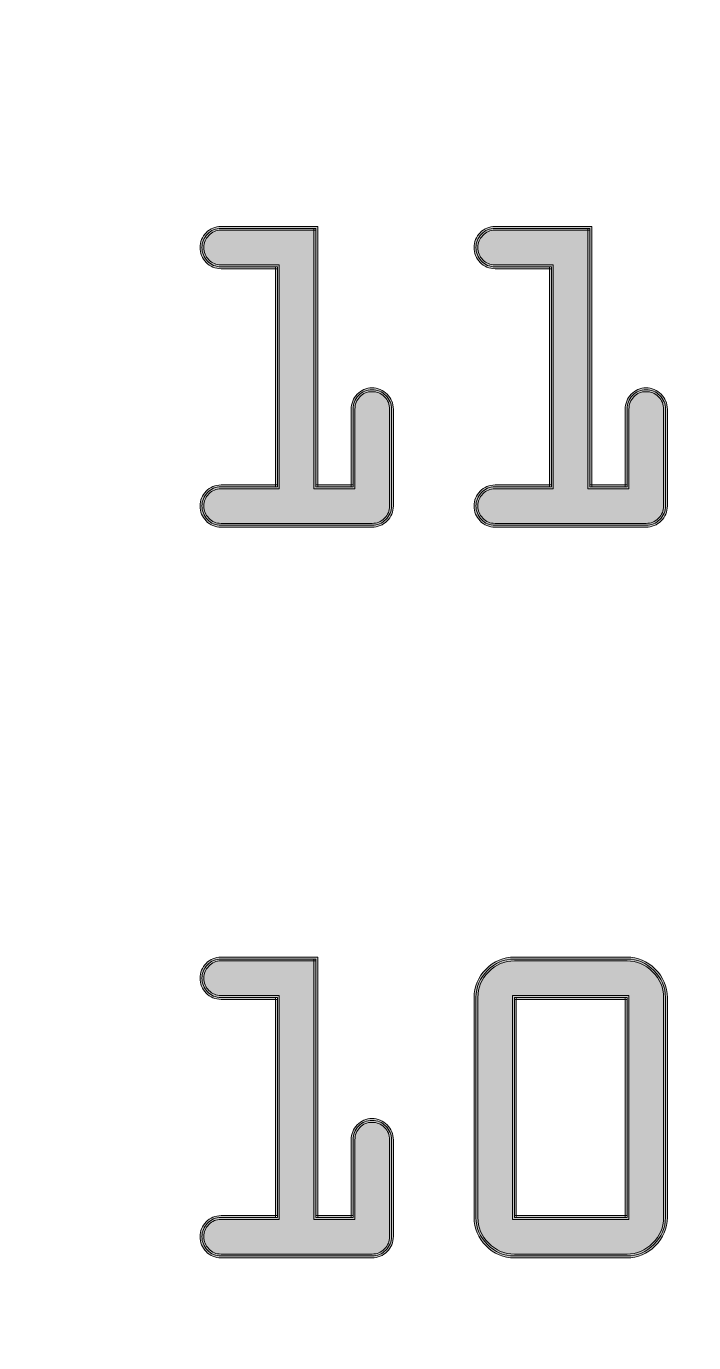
# Model space of a CAD drawing. Header units: inches. Extents: x 3.6 to 56.9, y 3.5 to 76.6.
# Drawn here: x 50.359 to 52.679, y 39.157 to 43.731 of the extents above; entities that cross this region are included whole.
import ezdxf

# ---------------------------------------------------------------- set-up
doc = ezdxf.new("R2010")
doc.units = ezdxf.units.IN
doc.header["$MEASUREMENT"] = 0
doc.layers.add('board', color=7, linetype='Continuous')
doc.layers.add('silk', color=7, linetype='Continuous')

msp = doc.modelspace()

# ---------------------------------------------------------------- hatches: boundary and pattern name
at = {"layer": 'silk', "true_color": 0xffffff}
h = msp.add_hatch(color=7, dxfattribs=at)
h.dxf.hatch_style = 2
edge = h.paths.add_edge_path()
edge.add_spline(control_points=[(51.9284, 42.0646), (51.9284, 42.0474), (51.9339, 42.0339), (51.9458, 42.0216), (51.9576, 42.0093), (51.9708, 42.0038), (51.988, 42.0038), (51.988, 42.0038), (52.5132, 42.0038), (52.5132, 42.0038), (52.5304, 42.0038), (52.5438, 42.0094), (52.5561, 42.0217), (52.5684, 42.034), (52.574, 42.0474), (52.574, 42.0646), (52.574, 42.0646), (52.574, 42.4006), (52.574, 42.4006), (52.574, 42.4178), (52.5684, 42.4313), (52.5561, 42.4436), (52.5438, 42.4559), (52.5304, 42.4615), (52.5132, 42.4615), (52.496, 42.4615), (52.4828, 42.4559), (52.471, 42.4437), (52.4591, 42.4314), (52.4536, 42.4179), (52.4536, 42.4006), (52.4536, 42.4006), (52.4536, 42.1308), (52.4536, 42.1308), (52.4536, 42.1308), (52.4536, 42.1241), (52.4536, 42.1241), (52.4536, 42.1241), (52.447, 42.1241), (52.447, 42.1241), (52.447, 42.1241), (52.3174, 42.1241), (52.3174, 42.1241), (52.3174, 42.1241), (52.3108, 42.1241), (52.3108, 42.1241), (52.3108, 42.1241), (52.3108, 42.1308), (52.3108, 42.1308), (52.3108, 42.1308), (52.3108, 43.029), (52.3108, 43.029), (52.3108, 43.029), (52.3174, 43.029), (52.3174, 43.029), (52.3174, 43.029), (52.3174, 43.0224), (52.3174, 43.0224), (52.3174, 43.0224), (51.988, 43.0224), (51.988, 43.0224), (51.9708, 43.0224), (51.9576, 43.0168), (51.9458, 43.0046), (51.9338, 42.9923), (51.9284, 42.9792), (51.9284, 42.9629), (51.9284, 42.9456), (51.9339, 42.9321), (51.9458, 42.9198), (51.9576, 42.9076), (51.9708, 42.902), (51.988, 42.902), (51.988, 42.902), (52.1838, 42.902), (52.1838, 42.902), (52.1838, 42.902), (52.1904, 42.902), (52.1904, 42.902), (52.1904, 42.902), (52.1904, 42.8954), (52.1904, 42.8954), (52.1904, 42.8954), (52.1904, 42.1308), (52.1904, 42.1308), (52.1904, 42.1308), (52.1904, 42.1241), (52.1904, 42.1241), (52.1904, 42.1241), (52.1838, 42.1241), (52.1838, 42.1241), (52.1838, 42.1241), (51.988, 42.1241), (51.988, 42.1241), (51.9708, 42.1241), (51.9576, 42.1186), (51.9458, 42.1063), (51.9338, 42.094), (51.9284, 42.0809), (51.9284, 42.0646)], knot_values=[0, 0, 0, 0, 1, 1, 1, 2, 2, 2, 3, 3, 3, 4, 4, 4, 5, 5, 5, 6, 6, 6, 7, 7, 7, 8, 8, 8, 9, 9, 9, 10, 10, 10, 11, 11, 11, 12, 12, 12, 13, 13, 13, 14, 14, 14, 15, 15, 15, 16, 16, 16, 17, 17, 17, 18, 18, 18, 19, 19, 19, 20, 20, 20, 21, 21, 21, 22, 22, 22, 23, 23, 23, 24, 24, 24, 25, 25, 25, 26, 26, 26, 27, 27, 27, 28, 28, 28, 29, 29, 29, 30, 30, 30, 31, 31, 31, 32, 32, 32, 33, 33, 33, 33], degree=3, periodic=1)
edge = h.paths.add_edge_path()
edge.add_spline(control_points=[(51.9152, 42.0646), (51.9152, 42.0836), (51.9226, 42.1014), (51.9362, 42.1155), (51.95, 42.1297), (51.9681, 42.1374), (51.988, 42.1374), (51.988, 42.1374), (52.1838, 42.1374), (52.1838, 42.1374), (52.1838, 42.1374), (52.1838, 42.1308), (52.1838, 42.1308), (52.1838, 42.1308), (52.1771, 42.1308), (52.1771, 42.1308), (52.1771, 42.1308), (52.1771, 42.8954), (52.1771, 42.8954), (52.1771, 42.8954), (52.1838, 42.8954), (52.1838, 42.8954), (52.1838, 42.8954), (52.1838, 42.8888), (52.1838, 42.8888), (52.1838, 42.8888), (51.988, 42.8888), (51.988, 42.8888), (51.9681, 42.8888), (51.95, 42.8965), (51.9362, 42.9107), (51.9226, 42.9248), (51.9152, 42.9431), (51.9152, 42.9629), (51.9152, 42.9818), (51.9226, 42.9996), (51.9362, 43.0138), (51.95, 43.028), (51.9681, 43.0356), (51.988, 43.0356), (51.988, 43.0356), (52.3174, 43.0356), (52.3174, 43.0356), (52.3174, 43.0356), (52.324, 43.0356), (52.324, 43.0356), (52.324, 43.0356), (52.324, 43.029), (52.324, 43.029), (52.324, 43.029), (52.324, 42.1308), (52.324, 42.1308), (52.324, 42.1308), (52.3174, 42.1308), (52.3174, 42.1308), (52.3174, 42.1308), (52.3174, 42.1374), (52.3174, 42.1374), (52.3174, 42.1374), (52.447, 42.1374), (52.447, 42.1374), (52.447, 42.1374), (52.447, 42.1308), (52.447, 42.1308), (52.447, 42.1308), (52.4404, 42.1308), (52.4404, 42.1308), (52.4404, 42.1308), (52.4404, 42.4006), (52.4404, 42.4006), (52.4404, 42.4204), (52.4478, 42.4387), (52.4614, 42.4529), (52.4752, 42.4671), (52.4933, 42.4747), (52.5132, 42.4747), (52.533, 42.4747), (52.5513, 42.4671), (52.5655, 42.4529), (52.5796, 42.4388), (52.5872, 42.4205), (52.5872, 42.4006), (52.5872, 42.4006), (52.5872, 42.0646), (52.5872, 42.0646), (52.5872, 42.0448), (52.5796, 42.0265), (52.5655, 42.0123), (52.5513, 41.9982), (52.533, 41.9905), (52.5132, 41.9905), (52.5132, 41.9905), (51.988, 41.9905), (51.988, 41.9905), (51.9681, 41.9905), (51.95, 41.9982), (51.9362, 42.0124), (51.9226, 42.0266), (51.9152, 42.0448), (51.9152, 42.0646)], knot_values=[0, 0, 0, 0, 1, 1, 1, 2, 2, 2, 3, 3, 3, 4, 4, 4, 5, 5, 5, 6, 6, 6, 7, 7, 7, 8, 8, 8, 9, 9, 9, 10, 10, 10, 11, 11, 11, 12, 12, 12, 13, 13, 13, 14, 14, 14, 15, 15, 15, 16, 16, 16, 17, 17, 17, 18, 18, 18, 19, 19, 19, 20, 20, 20, 21, 21, 21, 22, 22, 22, 23, 23, 23, 24, 24, 24, 25, 25, 25, 26, 26, 26, 27, 27, 27, 28, 28, 28, 29, 29, 29, 30, 30, 30, 31, 31, 31, 32, 32, 32, 33, 33, 33, 33], degree=3, periodic=1)
edge = h.paths.add_edge_path()
edge.add_spline(control_points=[(50.9759, 42.0646), (50.9759, 42.0474), (50.9814, 42.0339), (50.9933, 42.0216), (51.0051, 42.0093), (51.0183, 42.0038), (51.0355, 42.0038), (51.0355, 42.0038), (51.5607, 42.0038), (51.5607, 42.0038), (51.5779, 42.0038), (51.5913, 42.0094), (51.6036, 42.0217), (51.6159, 42.034), (51.6215, 42.0474), (51.6215, 42.0646), (51.6215, 42.0646), (51.6215, 42.4006), (51.6215, 42.4006), (51.6215, 42.4178), (51.6159, 42.4313), (51.6036, 42.4436), (51.5913, 42.4559), (51.5779, 42.4615), (51.5607, 42.4615), (51.5435, 42.4615), (51.5303, 42.4559), (51.5185, 42.4437), (51.5066, 42.4314), (51.5011, 42.4179), (51.5011, 42.4006), (51.5011, 42.4006), (51.5011, 42.1308), (51.5011, 42.1308), (51.5011, 42.1308), (51.5011, 42.1241), (51.5011, 42.1241), (51.5011, 42.1241), (51.4945, 42.1241), (51.4945, 42.1241), (51.4945, 42.1241), (51.3649, 42.1241), (51.3649, 42.1241), (51.3649, 42.1241), (51.3583, 42.1241), (51.3583, 42.1241), (51.3583, 42.1241), (51.3583, 42.1308), (51.3583, 42.1308), (51.3583, 42.1308), (51.3583, 43.029), (51.3583, 43.029), (51.3583, 43.029), (51.3649, 43.029), (51.3649, 43.029), (51.3649, 43.029), (51.3649, 43.0224), (51.3649, 43.0224), (51.3649, 43.0224), (51.0355, 43.0224), (51.0355, 43.0224), (51.0183, 43.0224), (51.0051, 43.0168), (50.9933, 43.0046), (50.9813, 42.9923), (50.9759, 42.9792), (50.9759, 42.9629), (50.9759, 42.9456), (50.9814, 42.9321), (50.9933, 42.9198), (51.0051, 42.9076), (51.0183, 42.902), (51.0355, 42.902), (51.0355, 42.902), (51.2313, 42.902), (51.2313, 42.902), (51.2313, 42.902), (51.2379, 42.902), (51.2379, 42.902), (51.2379, 42.902), (51.2379, 42.8954), (51.2379, 42.8954), (51.2379, 42.8954), (51.2379, 42.1308), (51.2379, 42.1308), (51.2379, 42.1308), (51.2379, 42.1241), (51.2379, 42.1241), (51.2379, 42.1241), (51.2313, 42.1241), (51.2313, 42.1241), (51.2313, 42.1241), (51.0355, 42.1241), (51.0355, 42.1241), (51.0183, 42.1241), (51.0051, 42.1186), (50.9933, 42.1063), (50.9813, 42.094), (50.9759, 42.0809), (50.9759, 42.0646)], knot_values=[0, 0, 0, 0, 1, 1, 1, 2, 2, 2, 3, 3, 3, 4, 4, 4, 5, 5, 5, 6, 6, 6, 7, 7, 7, 8, 8, 8, 9, 9, 9, 10, 10, 10, 11, 11, 11, 12, 12, 12, 13, 13, 13, 14, 14, 14, 15, 15, 15, 16, 16, 16, 17, 17, 17, 18, 18, 18, 19, 19, 19, 20, 20, 20, 21, 21, 21, 22, 22, 22, 23, 23, 23, 24, 24, 24, 25, 25, 25, 26, 26, 26, 27, 27, 27, 28, 28, 28, 29, 29, 29, 30, 30, 30, 31, 31, 31, 32, 32, 32, 33, 33, 33, 33], degree=3, periodic=1)
edge = h.paths.add_edge_path()
edge.add_spline(control_points=[(50.9627, 42.0646), (50.9627, 42.0836), (50.9701, 42.1014), (50.9837, 42.1155), (50.9975, 42.1297), (51.0156, 42.1374), (51.0355, 42.1374), (51.0355, 42.1374), (51.2313, 42.1374), (51.2313, 42.1374), (51.2313, 42.1374), (51.2313, 42.1308), (51.2313, 42.1308), (51.2313, 42.1308), (51.2246, 42.1308), (51.2246, 42.1308), (51.2246, 42.1308), (51.2246, 42.8954), (51.2246, 42.8954), (51.2246, 42.8954), (51.2313, 42.8954), (51.2313, 42.8954), (51.2313, 42.8954), (51.2313, 42.8888), (51.2313, 42.8888), (51.2313, 42.8888), (51.0355, 42.8888), (51.0355, 42.8888), (51.0156, 42.8888), (50.9975, 42.8965), (50.9837, 42.9107), (50.9701, 42.9248), (50.9627, 42.9431), (50.9627, 42.9629), (50.9627, 42.9818), (50.9701, 42.9996), (50.9837, 43.0138), (50.9975, 43.028), (51.0156, 43.0356), (51.0355, 43.0356), (51.0355, 43.0356), (51.3649, 43.0356), (51.3649, 43.0356), (51.3649, 43.0356), (51.3715, 43.0356), (51.3715, 43.0356), (51.3715, 43.0356), (51.3715, 43.029), (51.3715, 43.029), (51.3715, 43.029), (51.3715, 42.1308), (51.3715, 42.1308), (51.3715, 42.1308), (51.3649, 42.1308), (51.3649, 42.1308), (51.3649, 42.1308), (51.3649, 42.1374), (51.3649, 42.1374), (51.3649, 42.1374), (51.4945, 42.1374), (51.4945, 42.1374), (51.4945, 42.1374), (51.4945, 42.1308), (51.4945, 42.1308), (51.4945, 42.1308), (51.4879, 42.1308), (51.4879, 42.1308), (51.4879, 42.1308), (51.4879, 42.4006), (51.4879, 42.4006), (51.4879, 42.4204), (51.4953, 42.4387), (51.5089, 42.4529), (51.5227, 42.4671), (51.5408, 42.4747), (51.5607, 42.4747), (51.5805, 42.4747), (51.5988, 42.4671), (51.613, 42.4529), (51.6271, 42.4388), (51.6347, 42.4205), (51.6347, 42.4006), (51.6347, 42.4006), (51.6347, 42.0646), (51.6347, 42.0646), (51.6347, 42.0448), (51.6271, 42.0265), (51.613, 42.0123), (51.5988, 41.9982), (51.5805, 41.9905), (51.5607, 41.9905), (51.5607, 41.9905), (51.0355, 41.9905), (51.0355, 41.9905), (51.0156, 41.9905), (50.9975, 41.9982), (50.9837, 42.0124), (50.9701, 42.0266), (50.9627, 42.0448), (50.9627, 42.0646)], knot_values=[0, 0, 0, 0, 1, 1, 1, 2, 2, 2, 3, 3, 3, 4, 4, 4, 5, 5, 5, 6, 6, 6, 7, 7, 7, 8, 8, 8, 9, 9, 9, 10, 10, 10, 11, 11, 11, 12, 12, 12, 13, 13, 13, 14, 14, 14, 15, 15, 15, 16, 16, 16, 17, 17, 17, 18, 18, 18, 19, 19, 19, 20, 20, 20, 21, 21, 21, 22, 22, 22, 23, 23, 23, 24, 24, 24, 25, 25, 25, 26, 26, 26, 27, 27, 27, 28, 28, 28, 29, 29, 29, 30, 30, 30, 31, 31, 31, 32, 32, 32, 33, 33, 33, 33], degree=3, periodic=1)
h = msp.add_hatch(color=7, dxfattribs=at)
h.dxf.hatch_style = 2
edge = h.paths.add_edge_path()
edge.add_spline(control_points=[(51.9218, 42.0646), (51.9218, 42.0823), (51.9282, 42.0977), (51.941, 42.1109), (51.9538, 42.1241), (51.9694, 42.1308), (51.988, 42.1308), (51.988, 42.1308), (52.1838, 42.1308), (52.1838, 42.1308), (52.1838, 42.1308), (52.1838, 42.8954), (52.1838, 42.8954), (52.1838, 42.8954), (51.988, 42.8954), (51.988, 42.8954), (51.9694, 42.8954), (51.9538, 42.902), (51.941, 42.9153), (51.9282, 42.9285), (51.9218, 42.9444), (51.9218, 42.9629), (51.9218, 42.9805), (51.9282, 42.9959), (51.941, 43.0092), (51.9538, 43.0224), (51.9694, 43.029), (51.988, 43.029), (51.988, 43.029), (52.3174, 43.029), (52.3174, 43.029), (52.3174, 43.029), (52.3174, 42.1308), (52.3174, 42.1308), (52.3174, 42.1308), (52.447, 42.1308), (52.447, 42.1308), (52.447, 42.1308), (52.447, 42.4006), (52.447, 42.4006), (52.447, 42.4192), (52.4534, 42.435), (52.4662, 42.4483), (52.479, 42.4615), (52.4946, 42.4681), (52.5132, 42.4681), (52.5317, 42.4681), (52.5476, 42.4615), (52.5608, 42.4483), (52.574, 42.435), (52.5806, 42.4192), (52.5806, 42.4006), (52.5806, 42.4006), (52.5806, 42.0646), (52.5806, 42.0646), (52.5806, 42.0461), (52.574, 42.0302), (52.5608, 42.017), (52.5476, 42.0038), (52.5317, 41.9971), (52.5132, 41.9971), (52.5132, 41.9971), (51.988, 41.9971), (51.988, 41.9971), (51.9694, 41.9971), (51.9538, 42.0038), (51.941, 42.017), (51.9282, 42.0302), (51.9218, 42.0461), (51.9218, 42.0646)], knot_values=[0, 0, 0, 0, 1, 1, 1, 2, 2, 2, 3, 3, 3, 4, 4, 4, 5, 5, 5, 6, 6, 6, 7, 7, 7, 8, 8, 8, 9, 9, 9, 10, 10, 10, 11, 11, 11, 12, 12, 12, 13, 13, 13, 14, 14, 14, 15, 15, 15, 16, 16, 16, 17, 17, 17, 18, 18, 18, 19, 19, 19, 20, 20, 20, 21, 21, 21, 22, 22, 22, 23, 23, 23, 23], degree=3, periodic=1)
edge = h.paths.add_edge_path()
edge.add_spline(control_points=[(50.9693, 42.0646), (50.9693, 42.0823), (50.9757, 42.0977), (50.9885, 42.1109), (51.0013, 42.1241), (51.0169, 42.1308), (51.0355, 42.1308), (51.0355, 42.1308), (51.2313, 42.1308), (51.2313, 42.1308), (51.2313, 42.1308), (51.2313, 42.8954), (51.2313, 42.8954), (51.2313, 42.8954), (51.0355, 42.8954), (51.0355, 42.8954), (51.0169, 42.8954), (51.0013, 42.902), (50.9885, 42.9153), (50.9757, 42.9285), (50.9693, 42.9444), (50.9693, 42.9629), (50.9693, 42.9805), (50.9757, 42.9959), (50.9885, 43.0092), (51.0013, 43.0224), (51.0169, 43.029), (51.0355, 43.029), (51.0355, 43.029), (51.3649, 43.029), (51.3649, 43.029), (51.3649, 43.029), (51.3649, 42.1308), (51.3649, 42.1308), (51.3649, 42.1308), (51.4945, 42.1308), (51.4945, 42.1308), (51.4945, 42.1308), (51.4945, 42.4006), (51.4945, 42.4006), (51.4945, 42.4192), (51.5009, 42.435), (51.5137, 42.4483), (51.5265, 42.4615), (51.5421, 42.4681), (51.5607, 42.4681), (51.5792, 42.4681), (51.5951, 42.4615), (51.6083, 42.4483), (51.6215, 42.435), (51.6281, 42.4192), (51.6281, 42.4006), (51.6281, 42.4006), (51.6281, 42.0646), (51.6281, 42.0646), (51.6281, 42.0461), (51.6215, 42.0302), (51.6083, 42.017), (51.5951, 42.0038), (51.5792, 41.9971), (51.5607, 41.9971), (51.5607, 41.9971), (51.0355, 41.9971), (51.0355, 41.9971), (51.0169, 41.9971), (51.0013, 42.0038), (50.9885, 42.017), (50.9757, 42.0302), (50.9693, 42.0461), (50.9693, 42.0646)], knot_values=[0, 0, 0, 0, 1, 1, 1, 2, 2, 2, 3, 3, 3, 4, 4, 4, 5, 5, 5, 6, 6, 6, 7, 7, 7, 8, 8, 8, 9, 9, 9, 10, 10, 10, 11, 11, 11, 12, 12, 12, 13, 13, 13, 14, 14, 14, 15, 15, 15, 16, 16, 16, 17, 17, 17, 18, 18, 18, 19, 19, 19, 20, 20, 20, 21, 21, 21, 22, 22, 22, 23, 23, 23, 23], degree=3, periodic=1)
h = msp.add_hatch(color=7, dxfattribs=at)
h.dxf.hatch_style = 2
h.paths.add_polyline_path([(52.0488, 39.5918), (52.0488, 40.3565), (52.0488, 40.3631), (52.0554, 40.3631), (52.447, 40.3631), (52.4536, 40.3631), (52.4536, 40.3565), (52.4536, 39.5918), (52.4536, 39.5852), (52.447, 39.5852), (52.0554, 39.5852), (52.0488, 39.5852)])
h.paths.add_polyline_path([(52.0554, 39.5984), (52.447, 39.5984), (52.447, 39.5918), (52.4404, 39.5918), (52.4404, 40.3565), (52.447, 40.3565), (52.447, 40.3498), (52.0554, 40.3498), (52.0554, 40.3565), (52.0621, 40.3565), (52.0621, 39.5918), (52.0554, 39.5918)])
edge = h.paths.add_edge_path()
edge.add_spline(control_points=[(51.9284, 39.5918), (51.9284, 39.557), (51.9406, 39.5281), (51.9662, 39.5026), (51.9917, 39.477), (52.0206, 39.4648), (52.0554, 39.4648), (52.0554, 39.4648), (52.447, 39.4648), (52.447, 39.4648), (52.4809, 39.4648), (52.5096, 39.477), (52.5356, 39.5026), (52.5616, 39.5282), (52.574, 39.557), (52.574, 39.5918), (52.574, 39.5918), (52.574, 40.3565), (52.574, 40.3565), (52.574, 40.3913), (52.5616, 40.4201), (52.5356, 40.4457), (52.5096, 40.4713), (52.4809, 40.4835), (52.447, 40.4835), (52.447, 40.4835), (52.0554, 40.4835), (52.0554, 40.4835), (52.0206, 40.4835), (51.9917, 40.4713), (51.9662, 40.4457), (51.9406, 40.4202), (51.9284, 40.3913), (51.9284, 40.3565), (51.9284, 40.3565), (51.9284, 39.5918), (51.9284, 39.5918)], knot_values=[0, 0, 0, 0, 1, 1, 1, 2, 2, 2, 3, 3, 3, 4, 4, 4, 5, 5, 5, 6, 6, 6, 7, 7, 7, 8, 8, 8, 9, 9, 9, 10, 10, 10, 11, 11, 11, 12, 12, 12, 12], degree=3, periodic=1)
edge = h.paths.add_edge_path()
edge.add_spline(control_points=[(51.9152, 39.5918), (51.9152, 39.5918), (51.9152, 40.3565), (51.9152, 40.3565), (51.9152, 40.394), (51.9295, 40.4277), (51.9568, 40.4551), (51.9842, 40.4824), (52.0179, 40.4967), (52.0554, 40.4967), (52.0554, 40.4967), (52.447, 40.4967), (52.447, 40.4967), (52.4836, 40.4967), (52.5171, 40.4824), (52.5449, 40.4551), (52.5727, 40.4277), (52.5872, 40.394), (52.5872, 40.3565), (52.5872, 40.3565), (52.5872, 39.5918), (52.5872, 39.5918), (52.5872, 39.5543), (52.5727, 39.5205), (52.5449, 39.4932), (52.5171, 39.4658), (52.4836, 39.4516), (52.447, 39.4516), (52.447, 39.4516), (52.0554, 39.4516), (52.0554, 39.4516), (52.0179, 39.4516), (51.9842, 39.4658), (51.9568, 39.4932), (51.9295, 39.5206), (51.9152, 39.5543), (51.9152, 39.5918)], knot_values=[0, 0, 0, 0, 1, 1, 1, 2, 2, 2, 3, 3, 3, 4, 4, 4, 5, 5, 5, 6, 6, 6, 7, 7, 7, 8, 8, 8, 9, 9, 9, 10, 10, 10, 11, 11, 11, 12, 12, 12, 12], degree=3, periodic=1)
edge = h.paths.add_edge_path()
edge.add_spline(control_points=[(50.9759, 39.5257), (50.9759, 39.5084), (50.9814, 39.4949), (50.9933, 39.4826), (51.0051, 39.4704), (51.0183, 39.4648), (51.0355, 39.4648), (51.0355, 39.4648), (51.5607, 39.4648), (51.5607, 39.4648), (51.5779, 39.4648), (51.5913, 39.4704), (51.6036, 39.4827), (51.6159, 39.495), (51.6215, 39.5085), (51.6215, 39.5257), (51.6215, 39.5257), (51.6215, 39.8617), (51.6215, 39.8617), (51.6215, 39.8789), (51.6159, 39.8923), (51.6036, 39.9046), (51.5913, 39.9169), (51.5779, 39.9225), (51.5607, 39.9225), (51.5435, 39.9225), (51.5303, 39.917), (51.5185, 39.9047), (51.5066, 39.8924), (51.5011, 39.8789), (51.5011, 39.8617), (51.5011, 39.8617), (51.5011, 39.5918), (51.5011, 39.5918), (51.5011, 39.5918), (51.5011, 39.5852), (51.5011, 39.5852), (51.5011, 39.5852), (51.4945, 39.5852), (51.4945, 39.5852), (51.4945, 39.5852), (51.3649, 39.5852), (51.3649, 39.5852), (51.3649, 39.5852), (51.3583, 39.5852), (51.3583, 39.5852), (51.3583, 39.5852), (51.3583, 39.5918), (51.3583, 39.5918), (51.3583, 39.5918), (51.3583, 40.4901), (51.3583, 40.4901), (51.3583, 40.4901), (51.3649, 40.4901), (51.3649, 40.4901), (51.3649, 40.4901), (51.3649, 40.4835), (51.3649, 40.4835), (51.3649, 40.4835), (51.0355, 40.4835), (51.0355, 40.4835), (51.0183, 40.4835), (51.0051, 40.4779), (50.9933, 40.4656), (50.9813, 40.4533), (50.9759, 40.4403), (50.9759, 40.4239), (50.9759, 40.4067), (50.9814, 40.3932), (50.9933, 40.3809), (51.0051, 40.3686), (51.0183, 40.3631), (51.0355, 40.3631), (51.0355, 40.3631), (51.2313, 40.3631), (51.2313, 40.3631), (51.2313, 40.3631), (51.2379, 40.3631), (51.2379, 40.3631), (51.2379, 40.3631), (51.2379, 40.3565), (51.2379, 40.3565), (51.2379, 40.3565), (51.2379, 39.5918), (51.2379, 39.5918), (51.2379, 39.5918), (51.2379, 39.5852), (51.2379, 39.5852), (51.2379, 39.5852), (51.2313, 39.5852), (51.2313, 39.5852), (51.2313, 39.5852), (51.0355, 39.5852), (51.0355, 39.5852), (51.0183, 39.5852), (51.0051, 39.5796), (50.9933, 39.5674), (50.9813, 39.555), (50.9759, 39.542), (50.9759, 39.5257)], knot_values=[0, 0, 0, 0, 1, 1, 1, 2, 2, 2, 3, 3, 3, 4, 4, 4, 5, 5, 5, 6, 6, 6, 7, 7, 7, 8, 8, 8, 9, 9, 9, 10, 10, 10, 11, 11, 11, 12, 12, 12, 13, 13, 13, 14, 14, 14, 15, 15, 15, 16, 16, 16, 17, 17, 17, 18, 18, 18, 19, 19, 19, 20, 20, 20, 21, 21, 21, 22, 22, 22, 23, 23, 23, 24, 24, 24, 25, 25, 25, 26, 26, 26, 27, 27, 27, 28, 28, 28, 29, 29, 29, 30, 30, 30, 31, 31, 31, 32, 32, 32, 33, 33, 33, 33], degree=3, periodic=1)
edge = h.paths.add_edge_path()
edge.add_spline(control_points=[(50.9627, 39.5257), (50.9627, 39.5446), (50.9701, 39.5624), (50.9837, 39.5766), (50.9975, 39.5908), (51.0156, 39.5984), (51.0355, 39.5984), (51.0355, 39.5984), (51.2313, 39.5984), (51.2313, 39.5984), (51.2313, 39.5984), (51.2313, 39.5918), (51.2313, 39.5918), (51.2313, 39.5918), (51.2246, 39.5918), (51.2246, 39.5918), (51.2246, 39.5918), (51.2246, 40.3565), (51.2246, 40.3565), (51.2246, 40.3565), (51.2313, 40.3565), (51.2313, 40.3565), (51.2313, 40.3565), (51.2313, 40.3498), (51.2313, 40.3498), (51.2313, 40.3498), (51.0355, 40.3498), (51.0355, 40.3498), (51.0156, 40.3498), (50.9975, 40.3575), (50.9837, 40.3717), (50.9701, 40.3859), (50.9627, 40.4041), (50.9627, 40.4239), (50.9627, 40.4429), (50.9701, 40.4607), (50.9837, 40.4748), (50.9975, 40.489), (51.0156, 40.4967), (51.0355, 40.4967), (51.0355, 40.4967), (51.3649, 40.4967), (51.3649, 40.4967), (51.3649, 40.4967), (51.3715, 40.4967), (51.3715, 40.4967), (51.3715, 40.4967), (51.3715, 40.4901), (51.3715, 40.4901), (51.3715, 40.4901), (51.3715, 39.5918), (51.3715, 39.5918), (51.3715, 39.5918), (51.3649, 39.5918), (51.3649, 39.5918), (51.3649, 39.5918), (51.3649, 39.5984), (51.3649, 39.5984), (51.3649, 39.5984), (51.4945, 39.5984), (51.4945, 39.5984), (51.4945, 39.5984), (51.4945, 39.5918), (51.4945, 39.5918), (51.4945, 39.5918), (51.4879, 39.5918), (51.4879, 39.5918), (51.4879, 39.5918), (51.4879, 39.8617), (51.4879, 39.8617), (51.4879, 39.8815), (51.4953, 39.8998), (51.5089, 39.9139), (51.5227, 39.9281), (51.5408, 39.9358), (51.5607, 39.9358), (51.5805, 39.9358), (51.5988, 39.9281), (51.613, 39.914), (51.6271, 39.8998), (51.6347, 39.8815), (51.6347, 39.8617), (51.6347, 39.8617), (51.6347, 39.5257), (51.6347, 39.5257), (51.6347, 39.5058), (51.6271, 39.4875), (51.613, 39.4734), (51.5988, 39.4592), (51.5805, 39.4516), (51.5607, 39.4516), (51.5607, 39.4516), (51.0355, 39.4516), (51.0355, 39.4516), (51.0156, 39.4516), (50.9975, 39.4592), (50.9837, 39.4734), (50.9701, 39.4876), (50.9627, 39.5059), (50.9627, 39.5257)], knot_values=[0, 0, 0, 0, 1, 1, 1, 2, 2, 2, 3, 3, 3, 4, 4, 4, 5, 5, 5, 6, 6, 6, 7, 7, 7, 8, 8, 8, 9, 9, 9, 10, 10, 10, 11, 11, 11, 12, 12, 12, 13, 13, 13, 14, 14, 14, 15, 15, 15, 16, 16, 16, 17, 17, 17, 18, 18, 18, 19, 19, 19, 20, 20, 20, 21, 21, 21, 22, 22, 22, 23, 23, 23, 24, 24, 24, 25, 25, 25, 26, 26, 26, 27, 27, 27, 28, 28, 28, 29, 29, 29, 30, 30, 30, 31, 31, 31, 32, 32, 32, 33, 33, 33, 33], degree=3, periodic=1)
h = msp.add_hatch(color=7, dxfattribs=at)
h.dxf.hatch_style = 2
h.paths.add_polyline_path([(52.0554, 39.5918), (52.447, 39.5918), (52.447, 40.3565), (52.0554, 40.3565)])
edge = h.paths.add_edge_path()
edge.add_spline(control_points=[(51.9218, 39.5918), (51.9218, 39.5918), (51.9218, 40.3565), (51.9218, 40.3565), (51.9218, 40.3926), (51.9351, 40.4239), (51.9615, 40.4504), (51.988, 40.4768), (52.0193, 40.4901), (52.0554, 40.4901), (52.0554, 40.4901), (52.447, 40.4901), (52.447, 40.4901), (52.4823, 40.4901), (52.5134, 40.4768), (52.5403, 40.4504), (52.5672, 40.4239), (52.5806, 40.3926), (52.5806, 40.3565), (52.5806, 40.3565), (52.5806, 39.5918), (52.5806, 39.5918), (52.5806, 39.5557), (52.5672, 39.5243), (52.5403, 39.4979), (52.5134, 39.4714), (52.4823, 39.4582), (52.447, 39.4582), (52.447, 39.4582), (52.0554, 39.4582), (52.0554, 39.4582), (52.0193, 39.4582), (51.988, 39.4714), (51.9615, 39.4979), (51.9351, 39.5243), (51.9218, 39.5557), (51.9218, 39.5918)], knot_values=[0, 0, 0, 0, 1, 1, 1, 2, 2, 2, 3, 3, 3, 4, 4, 4, 5, 5, 5, 6, 6, 6, 7, 7, 7, 8, 8, 8, 9, 9, 9, 10, 10, 10, 11, 11, 11, 12, 12, 12, 12], degree=3, periodic=1)
edge = h.paths.add_edge_path()
edge.add_spline(control_points=[(50.9693, 39.5257), (50.9693, 39.5433), (50.9757, 39.5587), (50.9885, 39.572), (51.0013, 39.5852), (51.0169, 39.5918), (51.0355, 39.5918), (51.0355, 39.5918), (51.2313, 39.5918), (51.2313, 39.5918), (51.2313, 39.5918), (51.2313, 40.3565), (51.2313, 40.3565), (51.2313, 40.3565), (51.0355, 40.3565), (51.0355, 40.3565), (51.0169, 40.3565), (51.0013, 40.3631), (50.9885, 40.3763), (50.9757, 40.3895), (50.9693, 40.4054), (50.9693, 40.4239), (50.9693, 40.4416), (50.9757, 40.457), (50.9885, 40.4702), (51.0013, 40.4835), (51.0169, 40.4901), (51.0355, 40.4901), (51.0355, 40.4901), (51.3649, 40.4901), (51.3649, 40.4901), (51.3649, 40.4901), (51.3649, 39.5918), (51.3649, 39.5918), (51.3649, 39.5918), (51.4945, 39.5918), (51.4945, 39.5918), (51.4945, 39.5918), (51.4945, 39.8617), (51.4945, 39.8617), (51.4945, 39.8802), (51.5009, 39.8961), (51.5137, 39.9093), (51.5265, 39.9225), (51.5421, 39.9292), (51.5607, 39.9292), (51.5792, 39.9292), (51.5951, 39.9225), (51.6083, 39.9093), (51.6215, 39.8961), (51.6281, 39.8802), (51.6281, 39.8617), (51.6281, 39.8617), (51.6281, 39.5257), (51.6281, 39.5257), (51.6281, 39.5071), (51.6215, 39.4913), (51.6083, 39.478), (51.5951, 39.4648), (51.5792, 39.4582), (51.5607, 39.4582), (51.5607, 39.4582), (51.0355, 39.4582), (51.0355, 39.4582), (51.0169, 39.4582), (51.0013, 39.4648), (50.9885, 39.478), (50.9757, 39.4913), (50.9693, 39.5071), (50.9693, 39.5257)], knot_values=[0, 0, 0, 0, 1, 1, 1, 2, 2, 2, 3, 3, 3, 4, 4, 4, 5, 5, 5, 6, 6, 6, 7, 7, 7, 8, 8, 8, 9, 9, 9, 10, 10, 10, 11, 11, 11, 12, 12, 12, 13, 13, 13, 14, 14, 14, 15, 15, 15, 16, 16, 16, 17, 17, 17, 18, 18, 18, 19, 19, 19, 20, 20, 20, 21, 21, 21, 22, 22, 22, 23, 23, 23, 23], degree=3, periodic=1)

# ---------------------------------------------------------------- linework, layer by layer
at = {"layer": 'board', "color": 7, "lineweight": 20, "true_color": 0xffffff}
msp.add_open_spline([(56.8521, 12.1646), (56.8521, 12.1646), (55.3337, 10.6434), (55.3337, 10.6434), (55.3337, 10.6434), (43.9474, 10.6434), (43.9474, 10.6434), (43.9474, 10.6434), (41.4173, 8.1094), (41.4173, 8.1094), (41.4173, 8.1094), (8.7761, 8.1094), (8.7761, 8.1094), (8.7761, 8.1094), (6.246, 10.6434), (6.246, 10.6434), (6.246, 10.6434), (4.7111, 10.6434), (4.7111, 10.6434), (4.2186, 10.5873), (3.7727, 10.9401), (3.7148, 11.4312), (3.7074, 11.4979), (3.7074, 11.5709), (3.7148, 11.6404), (3.7148, 11.6404), (3.7148, 75.5088), (3.7148, 75.5088), (3.6569, 76.0016), (4.0097, 76.4482), (4.5011, 76.5061), (4.5706, 76.5142), (4.6408, 76.5142), (4.7114, 76.5061), (4.7114, 76.5061), (55.8558, 76.5061), (55.8558, 76.5061), (56.3487, 76.5636), (56.7949, 76.2104), (56.8521, 75.7176), (56.8602, 75.6481), (56.8602, 75.5779), (56.8521, 75.5088), (56.8521, 75.5088), (56.8521, 12.1646), (56.8521, 12.1646)], degree=3, knots=[0, 0, 0, 0, 1, 1, 1, 2, 2, 2, 3, 3, 3, 4, 4, 4, 5, 5, 5, 6, 6, 6, 7, 7, 7, 8, 8, 8, 9, 9, 9, 10, 10, 10, 11, 11, 11, 12, 12, 12, 13, 13, 13, 14, 14, 14, 15, 15, 15, 15], dxfattribs=at)
at = {"layer": 'silk', "lineweight": 0}
for points in [[(52.0488, 39.5918), (52.0488, 40.3565), (52.0488, 40.3631), (52.0554, 40.3631), (52.447, 40.3631), (52.4536, 40.3631), (52.4536, 40.3565), (52.4536, 39.5918), (52.4536, 39.5852), (52.447, 39.5852), (52.0554, 39.5852), (52.0488, 39.5852), (52.0488, 39.5918)], [(52.0554, 39.5918), (52.447, 39.5918), (52.447, 40.3565), (52.0554, 40.3565), (52.0554, 39.5918)], [(52.0554, 39.5984), (52.447, 39.5984), (52.447, 39.5918), (52.4404, 39.5918), (52.4404, 40.3565), (52.447, 40.3565), (52.447, 40.3498), (52.0554, 40.3498), (52.0554, 40.3565), (52.0621, 40.3565), (52.0621, 39.5918), (52.0554, 39.5918), (52.0554, 39.5984)]]:
    msp.add_lwpolyline(points, dxfattribs=at)
for points, knots in [([(50.9627, 42.0646), (50.9627, 42.0836), (50.9701, 42.1014), (50.9837, 42.1155), (50.9975, 42.1297), (51.0156, 42.1374), (51.0355, 42.1374), (51.0355, 42.1374), (51.2313, 42.1374), (51.2313, 42.1374), (51.2313, 42.1374), (51.2313, 42.1308), (51.2313, 42.1308), (51.2313, 42.1308), (51.2246, 42.1308), (51.2246, 42.1308), (51.2246, 42.1308), (51.2246, 42.8954), (51.2246, 42.8954), (51.2246, 42.8954), (51.2313, 42.8954), (51.2313, 42.8954), (51.2313, 42.8954), (51.2313, 42.8888), (51.2313, 42.8888), (51.2313, 42.8888), (51.0355, 42.8888), (51.0355, 42.8888), (51.0156, 42.8888), (50.9975, 42.8965), (50.9837, 42.9107), (50.9701, 42.9248), (50.9627, 42.9431), (50.9627, 42.9629), (50.9627, 42.9818), (50.9701, 42.9996), (50.9837, 43.0138), (50.9975, 43.028), (51.0156, 43.0356), (51.0355, 43.0356), (51.0355, 43.0356), (51.3649, 43.0356), (51.3649, 43.0356), (51.3649, 43.0356), (51.3715, 43.0356), (51.3715, 43.0356), (51.3715, 43.0356), (51.3715, 43.029), (51.3715, 43.029), (51.3715, 43.029), (51.3715, 42.1308), (51.3715, 42.1308), (51.3715, 42.1308), (51.3649, 42.1308), (51.3649, 42.1308), (51.3649, 42.1308), (51.3649, 42.1374), (51.3649, 42.1374), (51.3649, 42.1374), (51.4945, 42.1374), (51.4945, 42.1374), (51.4945, 42.1374), (51.4945, 42.1308), (51.4945, 42.1308), (51.4945, 42.1308), (51.4879, 42.1308), (51.4879, 42.1308), (51.4879, 42.1308), (51.4879, 42.4006), (51.4879, 42.4006), (51.4879, 42.4204), (51.4953, 42.4387), (51.5089, 42.4529), (51.5227, 42.4671), (51.5408, 42.4747), (51.5607, 42.4747), (51.5805, 42.4747), (51.5988, 42.4671), (51.613, 42.4529), (51.6271, 42.4388), (51.6347, 42.4205), (51.6347, 42.4006), (51.6347, 42.4006), (51.6347, 42.0646), (51.6347, 42.0646), (51.6347, 42.0448), (51.6271, 42.0265), (51.613, 42.0123), (51.5988, 41.9982), (51.5805, 41.9905), (51.5607, 41.9905), (51.5607, 41.9905), (51.0355, 41.9905), (51.0355, 41.9905), (51.0156, 41.9905), (50.9975, 41.9982), (50.9837, 42.0124), (50.9701, 42.0266), (50.9627, 42.0448), (50.9627, 42.0646)], [0, 0, 0, 0, 1, 1, 1, 2, 2, 2, 3, 3, 3, 4, 4, 4, 5, 5, 5, 6, 6, 6, 7, 7, 7, 8, 8, 8, 9, 9, 9, 10, 10, 10, 11, 11, 11, 12, 12, 12, 13, 13, 13, 14, 14, 14, 15, 15, 15, 16, 16, 16, 17, 17, 17, 18, 18, 18, 19, 19, 19, 20, 20, 20, 21, 21, 21, 22, 22, 22, 23, 23, 23, 24, 24, 24, 25, 25, 25, 26, 26, 26, 27, 27, 27, 28, 28, 28, 29, 29, 29, 30, 30, 30, 31, 31, 31, 32, 32, 32, 33, 33, 33, 33]), ([(50.9693, 42.0646), (50.9693, 42.0823), (50.9757, 42.0977), (50.9885, 42.1109), (51.0013, 42.1241), (51.0169, 42.1308), (51.0355, 42.1308), (51.0355, 42.1308), (51.2313, 42.1308), (51.2313, 42.1308), (51.2313, 42.1308), (51.2313, 42.8954), (51.2313, 42.8954), (51.2313, 42.8954), (51.0355, 42.8954), (51.0355, 42.8954), (51.0169, 42.8954), (51.0013, 42.902), (50.9885, 42.9153), (50.9757, 42.9285), (50.9693, 42.9444), (50.9693, 42.9629), (50.9693, 42.9805), (50.9757, 42.9959), (50.9885, 43.0092), (51.0013, 43.0224), (51.0169, 43.029), (51.0355, 43.029), (51.0355, 43.029), (51.3649, 43.029), (51.3649, 43.029), (51.3649, 43.029), (51.3649, 42.1308), (51.3649, 42.1308), (51.3649, 42.1308), (51.4945, 42.1308), (51.4945, 42.1308), (51.4945, 42.1308), (51.4945, 42.4006), (51.4945, 42.4006), (51.4945, 42.4192), (51.5009, 42.435), (51.5137, 42.4483), (51.5265, 42.4615), (51.5421, 42.4681), (51.5607, 42.4681), (51.5792, 42.4681), (51.5951, 42.4615), (51.6083, 42.4483), (51.6215, 42.435), (51.6281, 42.4192), (51.6281, 42.4006), (51.6281, 42.4006), (51.6281, 42.0646), (51.6281, 42.0646), (51.6281, 42.0461), (51.6215, 42.0302), (51.6083, 42.017), (51.5951, 42.0038), (51.5792, 41.9971), (51.5607, 41.9971), (51.5607, 41.9971), (51.0355, 41.9971), (51.0355, 41.9971), (51.0169, 41.9971), (51.0013, 42.0038), (50.9885, 42.017), (50.9757, 42.0302), (50.9693, 42.0461), (50.9693, 42.0646)], [0, 0, 0, 0, 1, 1, 1, 2, 2, 2, 3, 3, 3, 4, 4, 4, 5, 5, 5, 6, 6, 6, 7, 7, 7, 8, 8, 8, 9, 9, 9, 10, 10, 10, 11, 11, 11, 12, 12, 12, 13, 13, 13, 14, 14, 14, 15, 15, 15, 16, 16, 16, 17, 17, 17, 18, 18, 18, 19, 19, 19, 20, 20, 20, 21, 21, 21, 22, 22, 22, 23, 23, 23, 23]), ([(50.9759, 42.0646), (50.9759, 42.0474), (50.9814, 42.0339), (50.9933, 42.0216), (51.0051, 42.0093), (51.0183, 42.0038), (51.0355, 42.0038), (51.0355, 42.0038), (51.5607, 42.0038), (51.5607, 42.0038), (51.5779, 42.0038), (51.5913, 42.0094), (51.6036, 42.0217), (51.6159, 42.034), (51.6215, 42.0474), (51.6215, 42.0646), (51.6215, 42.0646), (51.6215, 42.4006), (51.6215, 42.4006), (51.6215, 42.4178), (51.6159, 42.4313), (51.6036, 42.4436), (51.5913, 42.4559), (51.5779, 42.4615), (51.5607, 42.4615), (51.5435, 42.4615), (51.5303, 42.4559), (51.5185, 42.4437), (51.5066, 42.4314), (51.5011, 42.4179), (51.5011, 42.4006), (51.5011, 42.4006), (51.5011, 42.1308), (51.5011, 42.1308), (51.5011, 42.1308), (51.5011, 42.1241), (51.5011, 42.1241), (51.5011, 42.1241), (51.4945, 42.1241), (51.4945, 42.1241), (51.4945, 42.1241), (51.3649, 42.1241), (51.3649, 42.1241), (51.3649, 42.1241), (51.3583, 42.1241), (51.3583, 42.1241), (51.3583, 42.1241), (51.3583, 42.1308), (51.3583, 42.1308), (51.3583, 42.1308), (51.3583, 43.029), (51.3583, 43.029), (51.3583, 43.029), (51.3649, 43.029), (51.3649, 43.029), (51.3649, 43.029), (51.3649, 43.0224), (51.3649, 43.0224), (51.3649, 43.0224), (51.0355, 43.0224), (51.0355, 43.0224), (51.0183, 43.0224), (51.0051, 43.0168), (50.9933, 43.0046), (50.9813, 42.9923), (50.9759, 42.9792), (50.9759, 42.9629), (50.9759, 42.9456), (50.9814, 42.9321), (50.9933, 42.9198), (51.0051, 42.9076), (51.0183, 42.902), (51.0355, 42.902), (51.0355, 42.902), (51.2313, 42.902), (51.2313, 42.902), (51.2313, 42.902), (51.2379, 42.902), (51.2379, 42.902), (51.2379, 42.902), (51.2379, 42.8954), (51.2379, 42.8954), (51.2379, 42.8954), (51.2379, 42.1308), (51.2379, 42.1308), (51.2379, 42.1308), (51.2379, 42.1241), (51.2379, 42.1241), (51.2379, 42.1241), (51.2313, 42.1241), (51.2313, 42.1241), (51.2313, 42.1241), (51.0355, 42.1241), (51.0355, 42.1241), (51.0183, 42.1241), (51.0051, 42.1186), (50.9933, 42.1063), (50.9813, 42.094), (50.9759, 42.0809), (50.9759, 42.0646)], [0, 0, 0, 0, 1, 1, 1, 2, 2, 2, 3, 3, 3, 4, 4, 4, 5, 5, 5, 6, 6, 6, 7, 7, 7, 8, 8, 8, 9, 9, 9, 10, 10, 10, 11, 11, 11, 12, 12, 12, 13, 13, 13, 14, 14, 14, 15, 15, 15, 16, 16, 16, 17, 17, 17, 18, 18, 18, 19, 19, 19, 20, 20, 20, 21, 21, 21, 22, 22, 22, 23, 23, 23, 24, 24, 24, 25, 25, 25, 26, 26, 26, 27, 27, 27, 28, 28, 28, 29, 29, 29, 30, 30, 30, 31, 31, 31, 32, 32, 32, 33, 33, 33, 33]), ([(51.9152, 42.0646), (51.9152, 42.0836), (51.9226, 42.1014), (51.9362, 42.1155), (51.95, 42.1297), (51.9681, 42.1374), (51.988, 42.1374), (51.988, 42.1374), (52.1838, 42.1374), (52.1838, 42.1374), (52.1838, 42.1374), (52.1838, 42.1308), (52.1838, 42.1308), (52.1838, 42.1308), (52.1771, 42.1308), (52.1771, 42.1308), (52.1771, 42.1308), (52.1771, 42.8954), (52.1771, 42.8954), (52.1771, 42.8954), (52.1838, 42.8954), (52.1838, 42.8954), (52.1838, 42.8954), (52.1838, 42.8888), (52.1838, 42.8888), (52.1838, 42.8888), (51.988, 42.8888), (51.988, 42.8888), (51.9681, 42.8888), (51.95, 42.8965), (51.9362, 42.9107), (51.9226, 42.9248), (51.9152, 42.9431), (51.9152, 42.9629), (51.9152, 42.9818), (51.9226, 42.9996), (51.9362, 43.0138), (51.95, 43.028), (51.9681, 43.0356), (51.988, 43.0356), (51.988, 43.0356), (52.3174, 43.0356), (52.3174, 43.0356), (52.3174, 43.0356), (52.324, 43.0356), (52.324, 43.0356), (52.324, 43.0356), (52.324, 43.029), (52.324, 43.029), (52.324, 43.029), (52.324, 42.1308), (52.324, 42.1308), (52.324, 42.1308), (52.3174, 42.1308), (52.3174, 42.1308), (52.3174, 42.1308), (52.3174, 42.1374), (52.3174, 42.1374), (52.3174, 42.1374), (52.447, 42.1374), (52.447, 42.1374), (52.447, 42.1374), (52.447, 42.1308), (52.447, 42.1308), (52.447, 42.1308), (52.4404, 42.1308), (52.4404, 42.1308), (52.4404, 42.1308), (52.4404, 42.4006), (52.4404, 42.4006), (52.4404, 42.4204), (52.4478, 42.4387), (52.4614, 42.4529), (52.4752, 42.4671), (52.4933, 42.4747), (52.5132, 42.4747), (52.533, 42.4747), (52.5513, 42.4671), (52.5655, 42.4529), (52.5796, 42.4388), (52.5872, 42.4205), (52.5872, 42.4006), (52.5872, 42.4006), (52.5872, 42.0646), (52.5872, 42.0646), (52.5872, 42.0448), (52.5796, 42.0265), (52.5655, 42.0123), (52.5513, 41.9982), (52.533, 41.9905), (52.5132, 41.9905), (52.5132, 41.9905), (51.988, 41.9905), (51.988, 41.9905), (51.9681, 41.9905), (51.95, 41.9982), (51.9362, 42.0124), (51.9226, 42.0266), (51.9152, 42.0448), (51.9152, 42.0646)], [0, 0, 0, 0, 1, 1, 1, 2, 2, 2, 3, 3, 3, 4, 4, 4, 5, 5, 5, 6, 6, 6, 7, 7, 7, 8, 8, 8, 9, 9, 9, 10, 10, 10, 11, 11, 11, 12, 12, 12, 13, 13, 13, 14, 14, 14, 15, 15, 15, 16, 16, 16, 17, 17, 17, 18, 18, 18, 19, 19, 19, 20, 20, 20, 21, 21, 21, 22, 22, 22, 23, 23, 23, 24, 24, 24, 25, 25, 25, 26, 26, 26, 27, 27, 27, 28, 28, 28, 29, 29, 29, 30, 30, 30, 31, 31, 31, 32, 32, 32, 33, 33, 33, 33]), ([(51.9218, 42.0646), (51.9218, 42.0823), (51.9282, 42.0977), (51.941, 42.1109), (51.9538, 42.1241), (51.9694, 42.1308), (51.988, 42.1308), (51.988, 42.1308), (52.1838, 42.1308), (52.1838, 42.1308), (52.1838, 42.1308), (52.1838, 42.8954), (52.1838, 42.8954), (52.1838, 42.8954), (51.988, 42.8954), (51.988, 42.8954), (51.9694, 42.8954), (51.9538, 42.902), (51.941, 42.9153), (51.9282, 42.9285), (51.9218, 42.9444), (51.9218, 42.9629), (51.9218, 42.9805), (51.9282, 42.9959), (51.941, 43.0092), (51.9538, 43.0224), (51.9694, 43.029), (51.988, 43.029), (51.988, 43.029), (52.3174, 43.029), (52.3174, 43.029), (52.3174, 43.029), (52.3174, 42.1308), (52.3174, 42.1308), (52.3174, 42.1308), (52.447, 42.1308), (52.447, 42.1308), (52.447, 42.1308), (52.447, 42.4006), (52.447, 42.4006), (52.447, 42.4192), (52.4534, 42.435), (52.4662, 42.4483), (52.479, 42.4615), (52.4946, 42.4681), (52.5132, 42.4681), (52.5317, 42.4681), (52.5476, 42.4615), (52.5608, 42.4483), (52.574, 42.435), (52.5806, 42.4192), (52.5806, 42.4006), (52.5806, 42.4006), (52.5806, 42.0646), (52.5806, 42.0646), (52.5806, 42.0461), (52.574, 42.0302), (52.5608, 42.017), (52.5476, 42.0038), (52.5317, 41.9971), (52.5132, 41.9971), (52.5132, 41.9971), (51.988, 41.9971), (51.988, 41.9971), (51.9694, 41.9971), (51.9538, 42.0038), (51.941, 42.017), (51.9282, 42.0302), (51.9218, 42.0461), (51.9218, 42.0646)], [0, 0, 0, 0, 1, 1, 1, 2, 2, 2, 3, 3, 3, 4, 4, 4, 5, 5, 5, 6, 6, 6, 7, 7, 7, 8, 8, 8, 9, 9, 9, 10, 10, 10, 11, 11, 11, 12, 12, 12, 13, 13, 13, 14, 14, 14, 15, 15, 15, 16, 16, 16, 17, 17, 17, 18, 18, 18, 19, 19, 19, 20, 20, 20, 21, 21, 21, 22, 22, 22, 23, 23, 23, 23]), ([(51.9284, 42.0646), (51.9284, 42.0474), (51.9339, 42.0339), (51.9458, 42.0216), (51.9576, 42.0093), (51.9708, 42.0038), (51.988, 42.0038), (51.988, 42.0038), (52.5132, 42.0038), (52.5132, 42.0038), (52.5304, 42.0038), (52.5438, 42.0094), (52.5561, 42.0217), (52.5684, 42.034), (52.574, 42.0474), (52.574, 42.0646), (52.574, 42.0646), (52.574, 42.4006), (52.574, 42.4006), (52.574, 42.4178), (52.5684, 42.4313), (52.5561, 42.4436), (52.5438, 42.4559), (52.5304, 42.4615), (52.5132, 42.4615), (52.496, 42.4615), (52.4828, 42.4559), (52.471, 42.4437), (52.4591, 42.4314), (52.4536, 42.4179), (52.4536, 42.4006), (52.4536, 42.4006), (52.4536, 42.1308), (52.4536, 42.1308), (52.4536, 42.1308), (52.4536, 42.1241), (52.4536, 42.1241), (52.4536, 42.1241), (52.447, 42.1241), (52.447, 42.1241), (52.447, 42.1241), (52.3174, 42.1241), (52.3174, 42.1241), (52.3174, 42.1241), (52.3108, 42.1241), (52.3108, 42.1241), (52.3108, 42.1241), (52.3108, 42.1308), (52.3108, 42.1308), (52.3108, 42.1308), (52.3108, 43.029), (52.3108, 43.029), (52.3108, 43.029), (52.3174, 43.029), (52.3174, 43.029), (52.3174, 43.029), (52.3174, 43.0224), (52.3174, 43.0224), (52.3174, 43.0224), (51.988, 43.0224), (51.988, 43.0224), (51.9708, 43.0224), (51.9576, 43.0168), (51.9458, 43.0046), (51.9338, 42.9923), (51.9284, 42.9792), (51.9284, 42.9629), (51.9284, 42.9456), (51.9339, 42.9321), (51.9458, 42.9198), (51.9576, 42.9076), (51.9708, 42.902), (51.988, 42.902), (51.988, 42.902), (52.1838, 42.902), (52.1838, 42.902), (52.1838, 42.902), (52.1904, 42.902), (52.1904, 42.902), (52.1904, 42.902), (52.1904, 42.8954), (52.1904, 42.8954), (52.1904, 42.8954), (52.1904, 42.1308), (52.1904, 42.1308), (52.1904, 42.1308), (52.1904, 42.1241), (52.1904, 42.1241), (52.1904, 42.1241), (52.1838, 42.1241), (52.1838, 42.1241), (52.1838, 42.1241), (51.988, 42.1241), (51.988, 42.1241), (51.9708, 42.1241), (51.9576, 42.1186), (51.9458, 42.1063), (51.9338, 42.094), (51.9284, 42.0809), (51.9284, 42.0646)], [0, 0, 0, 0, 1, 1, 1, 2, 2, 2, 3, 3, 3, 4, 4, 4, 5, 5, 5, 6, 6, 6, 7, 7, 7, 8, 8, 8, 9, 9, 9, 10, 10, 10, 11, 11, 11, 12, 12, 12, 13, 13, 13, 14, 14, 14, 15, 15, 15, 16, 16, 16, 17, 17, 17, 18, 18, 18, 19, 19, 19, 20, 20, 20, 21, 21, 21, 22, 22, 22, 23, 23, 23, 24, 24, 24, 25, 25, 25, 26, 26, 26, 27, 27, 27, 28, 28, 28, 29, 29, 29, 30, 30, 30, 31, 31, 31, 32, 32, 32, 33, 33, 33, 33]), ([(50.9627, 39.5257), (50.9627, 39.5446), (50.9701, 39.5624), (50.9837, 39.5766), (50.9975, 39.5908), (51.0156, 39.5984), (51.0355, 39.5984), (51.0355, 39.5984), (51.2313, 39.5984), (51.2313, 39.5984), (51.2313, 39.5984), (51.2313, 39.5918), (51.2313, 39.5918), (51.2313, 39.5918), (51.2246, 39.5918), (51.2246, 39.5918), (51.2246, 39.5918), (51.2246, 40.3565), (51.2246, 40.3565), (51.2246, 40.3565), (51.2313, 40.3565), (51.2313, 40.3565), (51.2313, 40.3565), (51.2313, 40.3498), (51.2313, 40.3498), (51.2313, 40.3498), (51.0355, 40.3498), (51.0355, 40.3498), (51.0156, 40.3498), (50.9975, 40.3575), (50.9837, 40.3717), (50.9701, 40.3859), (50.9627, 40.4041), (50.9627, 40.4239), (50.9627, 40.4429), (50.9701, 40.4607), (50.9837, 40.4748), (50.9975, 40.489), (51.0156, 40.4967), (51.0355, 40.4967), (51.0355, 40.4967), (51.3649, 40.4967), (51.3649, 40.4967), (51.3649, 40.4967), (51.3715, 40.4967), (51.3715, 40.4967), (51.3715, 40.4967), (51.3715, 40.4901), (51.3715, 40.4901), (51.3715, 40.4901), (51.3715, 39.5918), (51.3715, 39.5918), (51.3715, 39.5918), (51.3649, 39.5918), (51.3649, 39.5918), (51.3649, 39.5918), (51.3649, 39.5984), (51.3649, 39.5984), (51.3649, 39.5984), (51.4945, 39.5984), (51.4945, 39.5984), (51.4945, 39.5984), (51.4945, 39.5918), (51.4945, 39.5918), (51.4945, 39.5918), (51.4879, 39.5918), (51.4879, 39.5918), (51.4879, 39.5918), (51.4879, 39.8617), (51.4879, 39.8617), (51.4879, 39.8815), (51.4953, 39.8998), (51.5089, 39.9139), (51.5227, 39.9281), (51.5408, 39.9358), (51.5607, 39.9358), (51.5805, 39.9358), (51.5988, 39.9281), (51.613, 39.914), (51.6271, 39.8998), (51.6347, 39.8815), (51.6347, 39.8617), (51.6347, 39.8617), (51.6347, 39.5257), (51.6347, 39.5257), (51.6347, 39.5058), (51.6271, 39.4875), (51.613, 39.4734), (51.5988, 39.4592), (51.5805, 39.4516), (51.5607, 39.4516), (51.5607, 39.4516), (51.0355, 39.4516), (51.0355, 39.4516), (51.0156, 39.4516), (50.9975, 39.4592), (50.9837, 39.4734), (50.9701, 39.4876), (50.9627, 39.5059), (50.9627, 39.5257)], [0, 0, 0, 0, 1, 1, 1, 2, 2, 2, 3, 3, 3, 4, 4, 4, 5, 5, 5, 6, 6, 6, 7, 7, 7, 8, 8, 8, 9, 9, 9, 10, 10, 10, 11, 11, 11, 12, 12, 12, 13, 13, 13, 14, 14, 14, 15, 15, 15, 16, 16, 16, 17, 17, 17, 18, 18, 18, 19, 19, 19, 20, 20, 20, 21, 21, 21, 22, 22, 22, 23, 23, 23, 24, 24, 24, 25, 25, 25, 26, 26, 26, 27, 27, 27, 28, 28, 28, 29, 29, 29, 30, 30, 30, 31, 31, 31, 32, 32, 32, 33, 33, 33, 33]), ([(50.9693, 39.5257), (50.9693, 39.5433), (50.9757, 39.5587), (50.9885, 39.572), (51.0013, 39.5852), (51.0169, 39.5918), (51.0355, 39.5918), (51.0355, 39.5918), (51.2313, 39.5918), (51.2313, 39.5918), (51.2313, 39.5918), (51.2313, 40.3565), (51.2313, 40.3565), (51.2313, 40.3565), (51.0355, 40.3565), (51.0355, 40.3565), (51.0169, 40.3565), (51.0013, 40.3631), (50.9885, 40.3763), (50.9757, 40.3895), (50.9693, 40.4054), (50.9693, 40.4239), (50.9693, 40.4416), (50.9757, 40.457), (50.9885, 40.4702), (51.0013, 40.4835), (51.0169, 40.4901), (51.0355, 40.4901), (51.0355, 40.4901), (51.3649, 40.4901), (51.3649, 40.4901), (51.3649, 40.4901), (51.3649, 39.5918), (51.3649, 39.5918), (51.3649, 39.5918), (51.4945, 39.5918), (51.4945, 39.5918), (51.4945, 39.5918), (51.4945, 39.8617), (51.4945, 39.8617), (51.4945, 39.8802), (51.5009, 39.8961), (51.5137, 39.9093), (51.5265, 39.9225), (51.5421, 39.9292), (51.5607, 39.9292), (51.5792, 39.9292), (51.5951, 39.9225), (51.6083, 39.9093), (51.6215, 39.8961), (51.6281, 39.8802), (51.6281, 39.8617), (51.6281, 39.8617), (51.6281, 39.5257), (51.6281, 39.5257), (51.6281, 39.5071), (51.6215, 39.4913), (51.6083, 39.478), (51.5951, 39.4648), (51.5792, 39.4582), (51.5607, 39.4582), (51.5607, 39.4582), (51.0355, 39.4582), (51.0355, 39.4582), (51.0169, 39.4582), (51.0013, 39.4648), (50.9885, 39.478), (50.9757, 39.4913), (50.9693, 39.5071), (50.9693, 39.5257)], [0, 0, 0, 0, 1, 1, 1, 2, 2, 2, 3, 3, 3, 4, 4, 4, 5, 5, 5, 6, 6, 6, 7, 7, 7, 8, 8, 8, 9, 9, 9, 10, 10, 10, 11, 11, 11, 12, 12, 12, 13, 13, 13, 14, 14, 14, 15, 15, 15, 16, 16, 16, 17, 17, 17, 18, 18, 18, 19, 19, 19, 20, 20, 20, 21, 21, 21, 22, 22, 22, 23, 23, 23, 23]), ([(50.9759, 39.5257), (50.9759, 39.5084), (50.9814, 39.4949), (50.9933, 39.4826), (51.0051, 39.4704), (51.0183, 39.4648), (51.0355, 39.4648), (51.0355, 39.4648), (51.5607, 39.4648), (51.5607, 39.4648), (51.5779, 39.4648), (51.5913, 39.4704), (51.6036, 39.4827), (51.6159, 39.495), (51.6215, 39.5085), (51.6215, 39.5257), (51.6215, 39.5257), (51.6215, 39.8617), (51.6215, 39.8617), (51.6215, 39.8789), (51.6159, 39.8923), (51.6036, 39.9046), (51.5913, 39.9169), (51.5779, 39.9225), (51.5607, 39.9225), (51.5435, 39.9225), (51.5303, 39.917), (51.5185, 39.9047), (51.5066, 39.8924), (51.5011, 39.8789), (51.5011, 39.8617), (51.5011, 39.8617), (51.5011, 39.5918), (51.5011, 39.5918), (51.5011, 39.5918), (51.5011, 39.5852), (51.5011, 39.5852), (51.5011, 39.5852), (51.4945, 39.5852), (51.4945, 39.5852), (51.4945, 39.5852), (51.3649, 39.5852), (51.3649, 39.5852), (51.3649, 39.5852), (51.3583, 39.5852), (51.3583, 39.5852), (51.3583, 39.5852), (51.3583, 39.5918), (51.3583, 39.5918), (51.3583, 39.5918), (51.3583, 40.4901), (51.3583, 40.4901), (51.3583, 40.4901), (51.3649, 40.4901), (51.3649, 40.4901), (51.3649, 40.4901), (51.3649, 40.4835), (51.3649, 40.4835), (51.3649, 40.4835), (51.0355, 40.4835), (51.0355, 40.4835), (51.0183, 40.4835), (51.0051, 40.4779), (50.9933, 40.4656), (50.9813, 40.4533), (50.9759, 40.4403), (50.9759, 40.4239), (50.9759, 40.4067), (50.9814, 40.3932), (50.9933, 40.3809), (51.0051, 40.3686), (51.0183, 40.3631), (51.0355, 40.3631), (51.0355, 40.3631), (51.2313, 40.3631), (51.2313, 40.3631), (51.2313, 40.3631), (51.2379, 40.3631), (51.2379, 40.3631), (51.2379, 40.3631), (51.2379, 40.3565), (51.2379, 40.3565), (51.2379, 40.3565), (51.2379, 39.5918), (51.2379, 39.5918), (51.2379, 39.5918), (51.2379, 39.5852), (51.2379, 39.5852), (51.2379, 39.5852), (51.2313, 39.5852), (51.2313, 39.5852), (51.2313, 39.5852), (51.0355, 39.5852), (51.0355, 39.5852), (51.0183, 39.5852), (51.0051, 39.5796), (50.9933, 39.5674), (50.9813, 39.555), (50.9759, 39.542), (50.9759, 39.5257)], [0, 0, 0, 0, 1, 1, 1, 2, 2, 2, 3, 3, 3, 4, 4, 4, 5, 5, 5, 6, 6, 6, 7, 7, 7, 8, 8, 8, 9, 9, 9, 10, 10, 10, 11, 11, 11, 12, 12, 12, 13, 13, 13, 14, 14, 14, 15, 15, 15, 16, 16, 16, 17, 17, 17, 18, 18, 18, 19, 19, 19, 20, 20, 20, 21, 21, 21, 22, 22, 22, 23, 23, 23, 24, 24, 24, 25, 25, 25, 26, 26, 26, 27, 27, 27, 28, 28, 28, 29, 29, 29, 30, 30, 30, 31, 31, 31, 32, 32, 32, 33, 33, 33, 33]), ([(51.9152, 39.5918), (51.9152, 39.5918), (51.9152, 40.3565), (51.9152, 40.3565), (51.9152, 40.394), (51.9295, 40.4277), (51.9568, 40.4551), (51.9842, 40.4824), (52.0179, 40.4967), (52.0554, 40.4967), (52.0554, 40.4967), (52.447, 40.4967), (52.447, 40.4967), (52.4836, 40.4967), (52.5171, 40.4824), (52.5449, 40.4551), (52.5727, 40.4277), (52.5872, 40.394), (52.5872, 40.3565), (52.5872, 40.3565), (52.5872, 39.5918), (52.5872, 39.5918), (52.5872, 39.5543), (52.5727, 39.5205), (52.5449, 39.4932), (52.5171, 39.4658), (52.4836, 39.4516), (52.447, 39.4516), (52.447, 39.4516), (52.0554, 39.4516), (52.0554, 39.4516), (52.0179, 39.4516), (51.9842, 39.4658), (51.9568, 39.4932), (51.9295, 39.5206), (51.9152, 39.5543), (51.9152, 39.5918)], [0, 0, 0, 0, 1, 1, 1, 2, 2, 2, 3, 3, 3, 4, 4, 4, 5, 5, 5, 6, 6, 6, 7, 7, 7, 8, 8, 8, 9, 9, 9, 10, 10, 10, 11, 11, 11, 12, 12, 12, 12]), ([(51.9218, 39.5918), (51.9218, 39.5918), (51.9218, 40.3565), (51.9218, 40.3565), (51.9218, 40.3926), (51.9351, 40.4239), (51.9615, 40.4504), (51.988, 40.4768), (52.0193, 40.4901), (52.0554, 40.4901), (52.0554, 40.4901), (52.447, 40.4901), (52.447, 40.4901), (52.4823, 40.4901), (52.5134, 40.4768), (52.5403, 40.4504), (52.5672, 40.4239), (52.5806, 40.3926), (52.5806, 40.3565), (52.5806, 40.3565), (52.5806, 39.5918), (52.5806, 39.5918), (52.5806, 39.5557), (52.5672, 39.5243), (52.5403, 39.4979), (52.5134, 39.4714), (52.4823, 39.4582), (52.447, 39.4582), (52.447, 39.4582), (52.0554, 39.4582), (52.0554, 39.4582), (52.0193, 39.4582), (51.988, 39.4714), (51.9615, 39.4979), (51.9351, 39.5243), (51.9218, 39.5557), (51.9218, 39.5918)], [0, 0, 0, 0, 1, 1, 1, 2, 2, 2, 3, 3, 3, 4, 4, 4, 5, 5, 5, 6, 6, 6, 7, 7, 7, 8, 8, 8, 9, 9, 9, 10, 10, 10, 11, 11, 11, 12, 12, 12, 12]), ([(51.9284, 39.5918), (51.9284, 39.557), (51.9406, 39.5281), (51.9662, 39.5026), (51.9917, 39.477), (52.0206, 39.4648), (52.0554, 39.4648), (52.0554, 39.4648), (52.447, 39.4648), (52.447, 39.4648), (52.4809, 39.4648), (52.5096, 39.477), (52.5356, 39.5026), (52.5616, 39.5282), (52.574, 39.557), (52.574, 39.5918), (52.574, 39.5918), (52.574, 40.3565), (52.574, 40.3565), (52.574, 40.3913), (52.5616, 40.4201), (52.5356, 40.4457), (52.5096, 40.4713), (52.4809, 40.4835), (52.447, 40.4835), (52.447, 40.4835), (52.0554, 40.4835), (52.0554, 40.4835), (52.0206, 40.4835), (51.9917, 40.4713), (51.9662, 40.4457), (51.9406, 40.4202), (51.9284, 40.3913), (51.9284, 40.3565), (51.9284, 40.3565), (51.9284, 39.5918), (51.9284, 39.5918)], [0, 0, 0, 0, 1, 1, 1, 2, 2, 2, 3, 3, 3, 4, 4, 4, 5, 5, 5, 6, 6, 6, 7, 7, 7, 8, 8, 8, 9, 9, 9, 10, 10, 10, 11, 11, 11, 12, 12, 12, 12])]:
    msp.add_open_spline(points, degree=3, knots=knots, dxfattribs=at)

doc.saveas('drawing.dxf')
